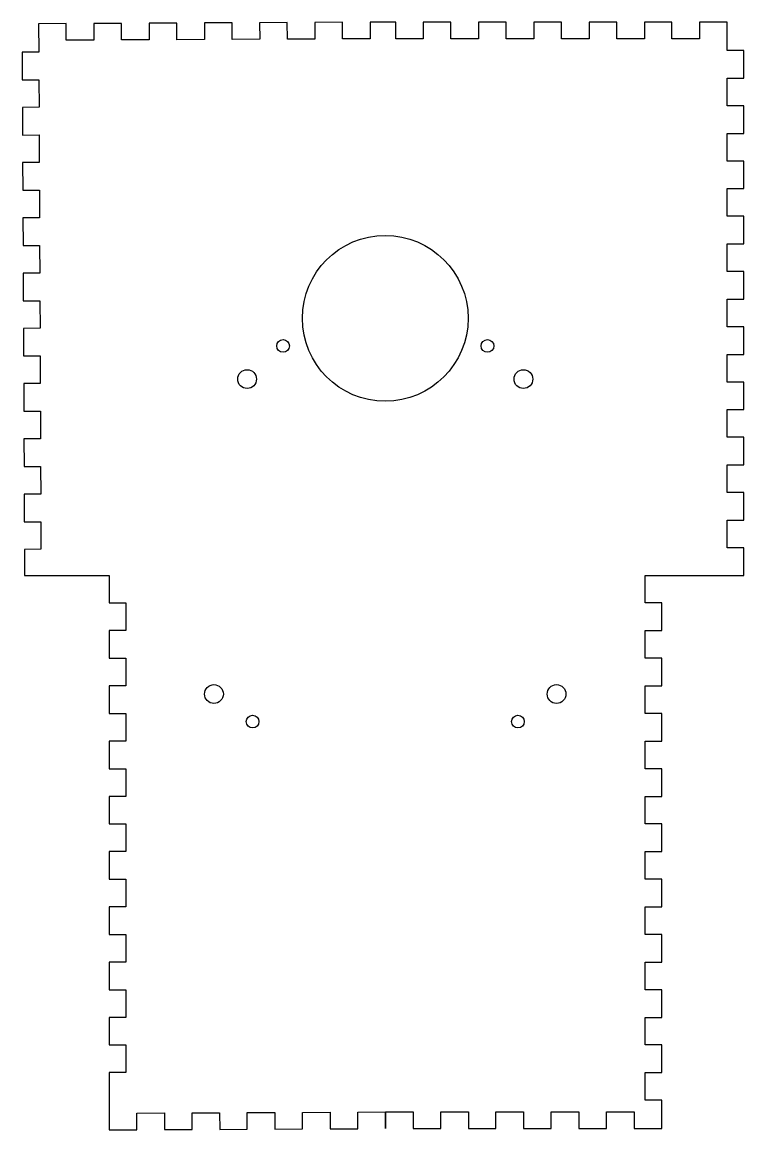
# Model space of a CAD drawing. Header units: millimetres. Extents: x -66 to 65, y -120 to 80.
import ezdxf

# ---------------------------------------------------------------- set-up
doc = ezdxf.new("R2010")
doc.units = ezdxf.units.MM
doc.layers.get('0').update_dxf_attribs({"linetype": 'CONTINUOUS'})

msp = doc.modelspace()

# ---------------------------------------------------------------- linework, layer by layer
msp.add_lwpolyline([(47, -20.12), (64.85, -20.12), (64.85, -15.13), (61.85, -15.13), (61.85, -10.13), (64.85, -10.13), (64.85, -5.13), (61.85, -5.13), (61.85, -0.13), (64.85, -0.13), (64.85, 4.87), (61.85, 4.87), (61.85, 9.87), (64.85, 9.87), (64.85, 14.87), (61.85, 14.87), (61.85, 19.87), (64.85, 19.87), (64.85, 24.87), (61.85, 24.87), (61.85, 29.87), (64.85, 29.87), (64.85, 34.87), (61.85, 34.87), (61.85, 39.87), (64.85, 39.87), (64.85, 44.87), (61.85, 44.87), (61.85, 49.87), (64.85, 49.87), (64.85, 54.87), (61.85, 54.87), (61.85, 59.87), (64.85, 59.87), (64.85, 64.87), (61.85, 64.87), (61.85, 69.87), (64.85, 69.87), (64.85, 74.87), (61.85, 74.87), (61.85, 80), (56.85, 80), (56.85, 77), (51.85, 77), (51.85, 80), (46.85, 80), (46.85, 77), (41.85, 77), (41.85, 80), (36.85, 80), (36.85, 77), (31.85, 77), (31.85, 80), (26.85, 80), (26.85, 77), (21.85, 77), (21.85, 80), (16.85, 80), (16.85, 77), (11.85, 77), (11.85, 80), (6.85, 80), (6.85, 77), (1.85, 77), (1.85, 80), (-0.46, 80), (-2.77, 79.99), (-2.76, 76.99), (-7.76, 76.97), (-7.77, 79.97), (-12.77, 79.94), (-12.76, 76.94), (-17.76, 76.92), (-17.77, 79.92), (-22.77, 79.9), (-22.76, 76.9), (-27.76, 76.87), (-27.77, 79.87), (-32.77, 79.85), (-32.76, 76.85), (-37.76, 76.83), (-37.77, 79.83), (-42.77, 79.81), (-42.76, 76.81), (-47.76, 76.78), (-47.77, 79.78), (-52.77, 79.76), (-52.76, 76.76), (-57.76, 76.74), (-57.77, 79.74), (-62.77, 79.71), (-62.75, 74.59), (-65.75, 74.57), (-65.73, 69.57), (-62.73, 69.59), (-62.7, 64.59), (-65.7, 64.57), (-65.68, 59.57), (-62.68, 59.59), (-62.66, 54.59), (-65.66, 54.57), (-65.63, 49.57), (-62.63, 49.59), (-62.61, 44.59), (-65.61, 44.57), (-65.59, 39.58), (-62.59, 39.59), (-62.57, 34.59), (-65.57, 34.58), (-65.54, 29.58), (-62.54, 29.59), (-62.52, 24.59), (-65.52, 24.58), (-65.5, 19.58), (-62.5, 19.59), (-62.47, 14.59), (-65.47, 14.58), (-65.45, 9.58), (-62.45, 9.59), (-62.43, 4.59), (-65.43, 4.58), (-65.4, -0.42), (-62.4, -0.41), (-62.38, -5.41), (-65.38, -5.42), (-65.36, -10.42), (-62.36, -10.41), (-62.34, -15.41), (-65.34, -15.42), (-65.34, -20.12), (-50, -20.12), (-50, -25.12), (-47, -25.12), (-47, -30.12), (-50, -30.12), (-50, -35.12), (-47, -35.12), (-47, -40.12), (-50, -40.12), (-50, -45.12), (-47, -45.12), (-47, -50.12), (-50, -50.12), (-50, -55.12), (-47, -55.12), (-47, -60.12), (-50, -60.12), (-50, -65.12), (-47, -65.12), (-47, -70.12), (-50, -70.12), (-50, -75.12), (-47, -75.12), (-47, -80.12), (-50, -80.12), (-50, -85.12), (-47, -85.12), (-47, -90.12), (-50, -90.12), (-50, -95.12), (-47, -95.12), (-47, -100.12), (-50, -100.12), (-50, -105.12), (-47, -105.12), (-47, -110.12), (-50, -110.12), (-50.02, -115.35), (-50, -120.48), (-45, -120.46), (-45.01, -117.46), (-40.01, -117.43), (-40, -120.43), (-35, -120.41), (-35.01, -117.41), (-30.01, -117.39), (-30, -120.39), (-25, -120.36), (-25.01, -117.37), (-20.01, -117.34), (-20, -120.34), (-15, -120.32), (-15.01, -117.32), (-10.01, -117.3), (-10, -120.3), (-5, -120.27), (-5.01, -117.27), (-0.01, -117.25), (0, -120.25), (0, -117.25), (5, -117.25), (5, -120.25), (10, -120.25), (10, -117.25), (15, -117.25), (15, -120.25), (20, -120.25), (20, -117.25), (25, -117.25), (25, -120.25), (30, -120.25), (30, -117.25), (35, -117.25), (35, -120.25), (40, -120.25), (40, -117.25), (45, -117.25), (45, -120.25), (50, -120.25), (50, -115.12), (47, -115.12), (47, -110.12), (50, -110.12), (50, -105.12), (47, -105.12), (47, -100.12), (50, -100.12), (50, -95.12), (47, -95.12), (47, -90.12), (50, -90.12), (50, -85.12), (47, -85.12), (47, -80.12), (50, -80.12), (50, -75.12), (47, -75.12), (47, -70.12), (50, -70.12), (50, -65.12), (47, -65.12), (47, -60.12), (50, -60.12), (50, -55.12), (47, -55.12), (47, -50.12), (50, -50.12), (50, -45.12), (47, -45.12), (47, -40.12), (50, -40.12), (50, -35.12), (47, -35.12), (47, -30.12), (50, -30.12), (50, -25.12), (47, -25.12)], close=True)
for centre, radius in [((-0.04, 26.4), 15), ((-18.54, 21.4), 1.15), ((18.46, 21.4), 1.15), ((-25.04, 15.4), 1.7), ((24.96, 15.4), 1.7), ((-31.04, -41.6), 1.7), ((30.96, -41.6), 1.7), ((-24.04, -46.6), 1.15), ((23.96, -46.6), 1.15)]:
    msp.add_circle(centre, radius)

doc.saveas('drawing.dxf')
